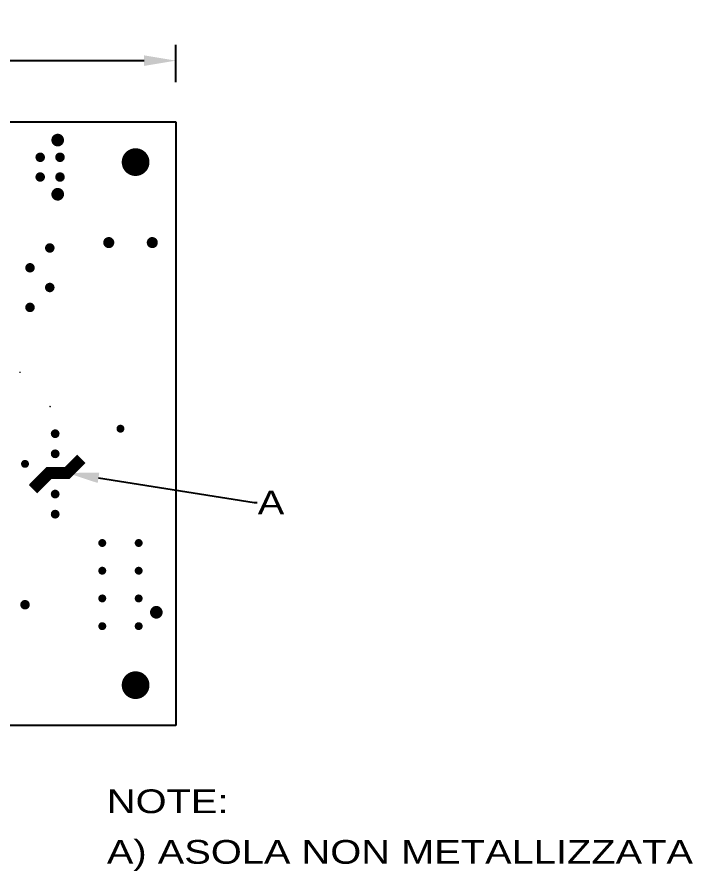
# Model space of a CAD drawing. Extents: x 528 to 725, y 889 to 1036.
# Drawn here: x 639.9 to 725.3, y 928 to 1035.8 of the extents above; entities that cross this region are included whole.
import ezdxf
from ezdxf import colors
from ezdxf.entities.mleader import LeaderData, LeaderLine
from ezdxf.math import Vec2, Vec3

# ---------------------------------------------------------------- set-up
doc = ezdxf.new("R2010")
doc.units = 0
doc.header["$LTSCALE"] = 10
doc.header["$MEASUREMENT"] = 0
doc.layers.get('0').update_dxf_attribs({"linetype": 'CONTINUOUS'})
doc.layers.get('Defpoints').update_dxf_attribs({"linetype": 'CONTINUOUS'})
for name, color, linetype in [('25-336-0_DRL', 1, 'CONTINUOUS'), ('QUOTE', 6, 'CONTINUOUS'), ('THRUHOLE_NPT', 13, 'CONTINUOUS'), ('THRUHOLE_TAP', 8, 'CONTINUOUS')]:
    doc.layers.add(name, color=color, linetype=linetype)
doc.styles.add('STILE3', font='arial.ttf', dxfattribs={"width": 1.2, "height": 3})
doc.dimstyles.new('QUOTE', dxfattribs={"dimscale": 0, "dimtxt": 3, "dimasz": 4, "dimexe": 2, "dimexo": 5, "dimgap": 2, "dimtad": 1, "dimdec": 1, "dimzin": 13, "dimdsep": 46, "dimtxsty": 'STILE3', "dimcen": 0, "dimclrt": 7, "dimadec": 0, "dimazin": 0, "dimtfac": 0.666667, "dimtdec": 1, "dimtofl": 0, "dimtmove": 2, "dimatfit": 3, "dimfxl": 0, "dimtolj": 1, "dimtzin": 13, "dimarcsym": 0})

# ---------------------------------------------------------------- blocks, each defined once
blk = doc.blocks.new('ROUND_1')
at = {"const_width": 1.75006}
blk.add_lwpolyline([(-0.87503, 0, 1), (0.87503, 0, 1)], format="xyb", close=True, dxfattribs=at)
blk = doc.blocks.new('ROUND_31')
at = {"const_width": 0.8001}
blk.add_lwpolyline([(-0.40005, 0, 1), (0.40005, 0, 1)], format="xyb", close=True, dxfattribs=at)
blk = doc.blocks.new('ROUND_59')
at = {"const_width": 0.50038}
blk.add_lwpolyline([(-0.25019, 0, 1), (0.25019, 0, 1)], format="xyb", close=True, dxfattribs=at)
blk = doc.blocks.new('ROUND_75')
at = {"const_width": 0.54991}
blk.add_lwpolyline([(-0.274954, 0, 1), (0.274954, 0, 1)], format="xyb", close=True, dxfattribs=at)
blk = doc.blocks.new('ROUND_76')
at = {"const_width": 0.59944}
blk.add_lwpolyline([(-0.29972, 0, 1), (0.29972, 0, 1)], format="xyb", close=True, dxfattribs=at)
blk = doc.blocks.new('ROUND_77')
at = {"const_width": 0.69977}
blk.add_lwpolyline([(-0.349884, 0, 1), (0.349884, 0, 1)], format="xyb", close=True, dxfattribs=at)
blk = doc.blocks.new('ROUND_81')
at = {"const_width": 0.10033}
blk.add_lwpolyline([(-0.050164, 0, 1), (0.050164, 0, 1)], format="xyb", close=True, dxfattribs=at)
blk = doc.blocks.new('ROUND_82')
at = {"const_width": 0.10033}
blk.add_lwpolyline([(-0.050164, 0, 1), (0.050164, 0, 1)], format="xyb", close=True, dxfattribs=at)
blk = doc.blocks.new('ROUND_73')
at = {"const_width": 0.10033}
blk.add_lwpolyline([(-0.050164, 0, 1), (0.050164, 0, 1)], format="xyb", close=True, dxfattribs=at)
blk = doc.blocks.new('*D79')
at = {"layer": 'Defpoints', "color": 0, "transparency": 16777216}
for p in [(659.95, 1030.34), (543.11, 1022.61), (659.95, 1022.61)]:
    blk.add_point(p, dxfattribs=at)
at = {"layer": 'QUOTE', "color": 0, "lineweight": -2, "transparency": 16777216}
for p, q in [((543.11, 1027.61), (543.11, 1032.34)), ((659.95, 1027.61), (659.95, 1032.34)), ((547.11, 1030.34), (655.95, 1030.34))]:
    blk.add_line(p, q, dxfattribs=at)
at = {"layer": 'QUOTE', "color": 0, "transparency": 16777216}
for points in [[(547.11, 1031.01), (547.11, 1029.68), (543.11, 1030.34)], [(655.95, 1031.01), (655.95, 1029.68), (659.95, 1030.34)]]:
    blk.add_solid(points, dxfattribs=at)
at = {"layer": 'QUOTE', "color": 7, "transparency": 16777216, "insert": (601.53, 1033.87), "char_height": 3, "attachment_point": 5, "style": 'STILE3'}
blk.add_mtext('\\A1;116.8', dxfattribs=at)

msp = doc.modelspace()

# ---------------------------------------------------------------- linework, layer by layer
at = {"layer": '25-336-0_DRL'}
for p, q in [((543.11, 1022.61), (659.95, 1022.61)), ((659.95, 1022.61), (659.95, 946.41)), ((659.95, 946.41), (543.11, 946.41))]:
    msp.add_line(p, q, dxfattribs=at)
at = {"layer": '25-336-0_DRL', "const_width": 1.5}
msp.add_lwpolyline([(648.01, 980.06), (646.23, 978.29), (643.94, 978.29), (641.91, 976.25)], dxfattribs=at)

# ---------------------------------------------------------------- block references
at = {"layer": '25-336-0_DRL'}
for name, p in [('ROUND_31', (645.03, 1020.31)), ('ROUND_1', (654.87, 1017.53)), ('ROUND_76', (642.82, 1018.14)), ('ROUND_76', (645.32, 1018.14)), ('ROUND_76', (642.82, 1015.65)), ('ROUND_76', (645.32, 1015.65)), ('ROUND_31', (645.03, 1013.47)), ('ROUND_77', (651.48, 1007.37)), ('ROUND_77', (656.98, 1007.37)), ('ROUND_76', (644.03, 1006.69)), ('ROUND_76', (641.53, 1004.19)), ('ROUND_76', (644.03, 1001.7)), ('ROUND_76', (641.53, 999.19)), ('ROUND_81', (640.26, 990.99)), ('ROUND_82', (644.07, 986.67)), ('ROUND_59', (652.96, 983.87)), ('ROUND_75', (644.71, 983.24)), ('ROUND_75', (644.71, 980.7)), ('ROUND_59', (640.9, 979.43)), ('ROUND_75', (644.71, 975.62)), ('ROUND_75', (644.71, 973.08)), ('ROUND_59', (650.66, 969.44)), ('ROUND_59', (655.26, 969.44)), ('ROUND_59', (650.66, 965.94)), ('ROUND_59', (655.26, 965.94)), ('ROUND_59', (650.66, 962.44)), ('ROUND_59', (655.26, 962.44)), ('ROUND_76', (640.9, 961.65)), ('ROUND_31', (657.49, 960.69)), ('ROUND_59', (650.66, 958.94)), ('ROUND_59', (655.26, 958.94)), ('ROUND_1', (654.87, 951.49))]:
    msp.add_blockref(name, p, dxfattribs=at)
at = {"layer": 'THRUHOLE_NPT'}
for name, p in [('ROUND_1', (654.87, 1017.53)), ('ROUND_31', (657.49, 960.69)), ('ROUND_1', (654.87, 951.49))]:
    msp.add_blockref(name, p, dxfattribs=at)
at = {"layer": 'THRUHOLE_TAP'}
for name, p in [('ROUND_31', (645.03, 1020.31)), ('ROUND_76', (642.82, 1018.14)), ('ROUND_76', (645.32, 1018.14)), ('ROUND_76', (642.82, 1015.65)), ('ROUND_76', (645.32, 1015.65)), ('ROUND_31', (645.03, 1013.47)), ('ROUND_77', (651.48, 1007.37)), ('ROUND_77', (656.98, 1007.37)), ('ROUND_76', (644.03, 1006.69)), ('ROUND_76', (641.53, 1004.19)), ('ROUND_76', (644.03, 1001.7)), ('ROUND_76', (641.53, 999.19)), ('ROUND_73', (640.26, 990.99)), ('ROUND_73', (644.07, 986.67)), ('ROUND_59', (652.96, 983.87)), ('ROUND_75', (644.71, 983.24)), ('ROUND_75', (644.71, 980.7)), ('ROUND_59', (640.9, 979.43)), ('ROUND_75', (644.71, 975.62)), ('ROUND_75', (644.71, 973.08)), ('ROUND_59', (650.66, 969.44)), ('ROUND_59', (655.26, 969.44)), ('ROUND_59', (650.66, 965.94)), ('ROUND_59', (655.26, 965.94)), ('ROUND_59', (650.66, 962.44)), ('ROUND_59', (655.26, 962.44)), ('ROUND_76', (640.9, 961.65)), ('ROUND_59', (650.66, 958.94)), ('ROUND_59', (655.26, 958.94))]:
    msp.add_blockref(name, p, dxfattribs=at)

# ---------------------------------------------------------------- texts
at = {"layer": 'QUOTE', "style": 'STILE3', "width": 1.2}
for s, p in [('NOTE:', (651.24, 935.33)), ('A) ASOLA NON METALLIZZATA', (651.24, 928.94))]:
    msp.add_text(s, height=3, dxfattribs=at).set_placement(p)

# ---------------------------------------------------------------- dimensions: what is measured, and where the dimension line sits
at = {"layer": 'QUOTE'}
dim = msp.add_linear_dim(base=(659.95, 1030.34), p1=(543.11, 1022.61), p2=(659.95, 1022.61), dimstyle='QUOTE', override={"dimscale": 1}, dxfattribs=at)
dim.commit()
dim.dimension.update_dxf_attribs({"geometry": '*D79', "text_midpoint": (601.53, 1033.87)})

# ---------------------------------------------------------------- leaders
ml = msp.add_multileader_mtext('Standard', dxfattribs=at)
ml.set_content('A', color=256, style='STILE3')
ml.set_leader_properties()
ml.build(insert=Vec2(0, 0))
ml.multileader.update_dxf_attribs({"text_right_attachment_type": 6, "dogleg_length": 0.36})
ctx = ml.context
ctx.base_point, ctx.char_height, ctx.landing_gap_size, ctx.plane_origin = Vec3(670.21, 974.56), 3, 0.09, Vec3(646.23, 978.29)
ctx.right_attachment = 6
notes = []
notes.append((ctx, [(0, (1, 1, 0), (669.85, 974.56), (1, 0), 0.36, [(0, [(646.23, 978.29)], 0, [])])]))
ctx.mtext.insert, ctx.mtext.flow_direction = Vec3(670.3, 976.06), 5
for ctx, leaders in notes:
    for number, flags, end, landing, length, lines in leaders:
        leader = LeaderData()
        leader.index, (leader.has_last_leader_line, leader.has_dogleg_vector, leader.attachment_direction) = number, flags
        leader.last_leader_point, leader.dogleg_vector, leader.dogleg_length = Vec3(end), Vec3(landing), length
        for number, points, colour, breaks in lines:
            line = LeaderLine()
            line.index, line.vertices, line.color, line.breaks = number, Vec3.list(points), colors.encode_raw_color(colour), breaks
            leader.lines.append(line)
        ctx.leaders.append(leader)

doc.saveas('drawing.dxf')
